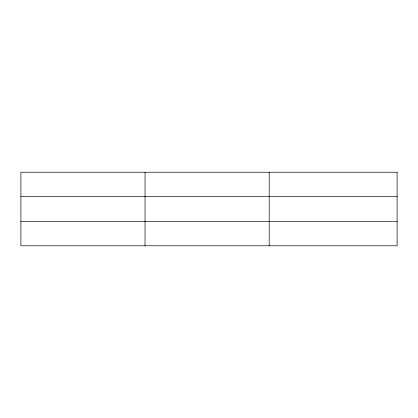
<?xml version="1.0" encoding="UTF-8"?>
<svg xmlns="http://www.w3.org/2000/svg" width="418" height="418" viewBox="0 0 418 418"><rect width="100%" height="100%" fill="white"/><g stroke="black" fill="none" stroke-linecap="round" stroke-linejoin="round"><path stroke-width="0.63" d="M145.046 245.779L145.046 172.221M269.192 245.779L269.192 172.221M20.9 196.497L397.1 196.497M20.9 221.503L397.1 221.503M397.1 172.221L397.1 245.779L20.9 245.779L20.9 172.221L397.1 172.221"/></g></svg>
